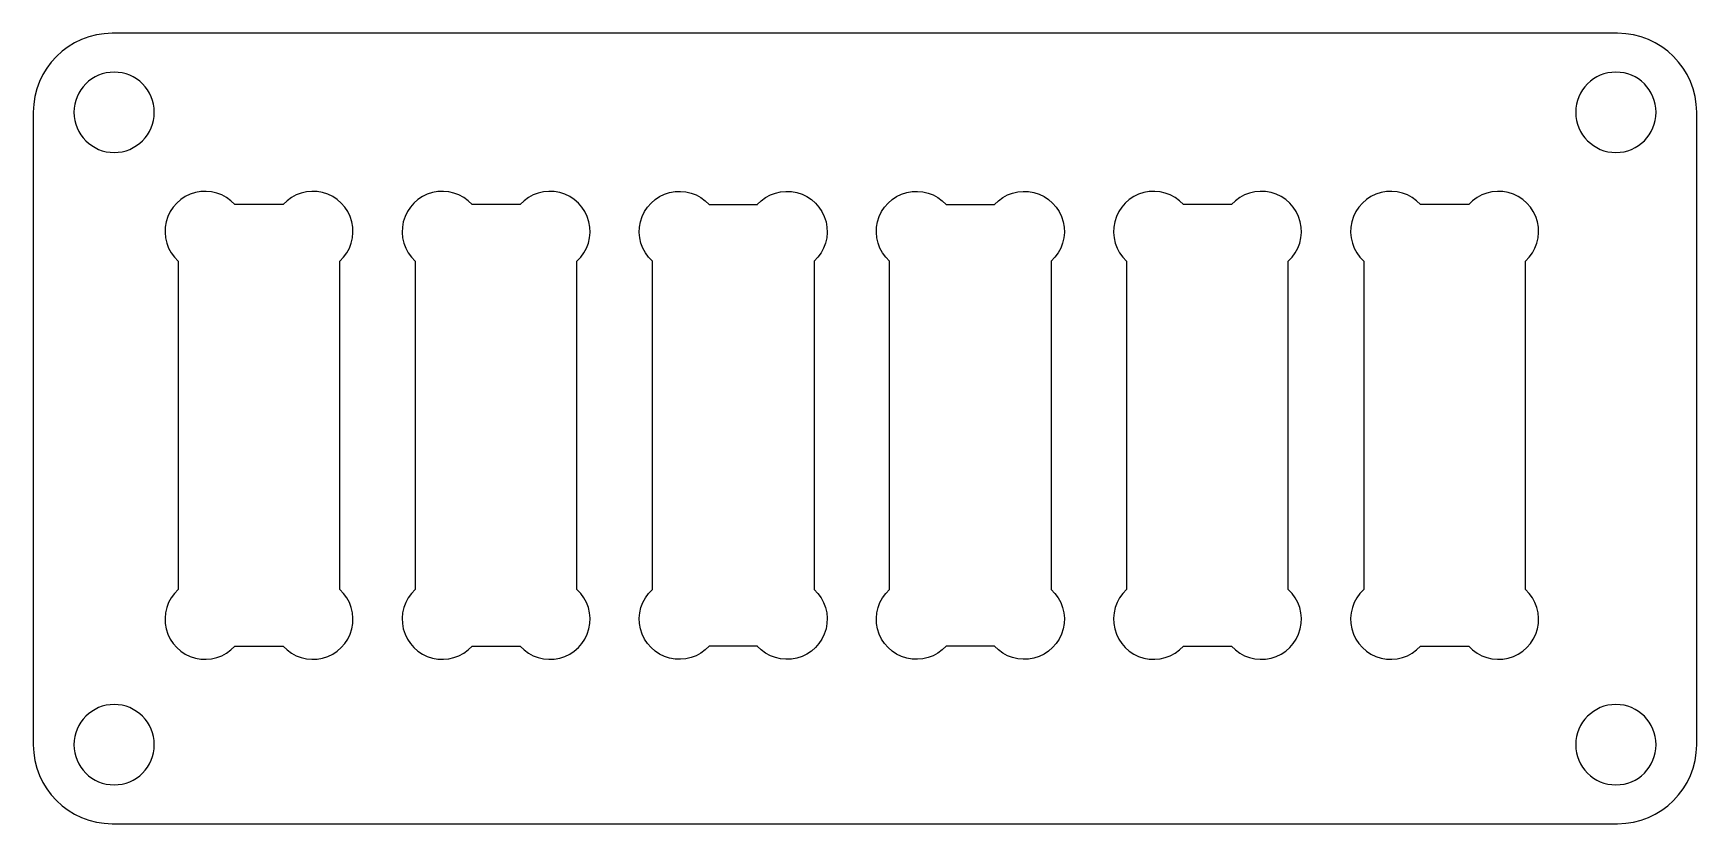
# Model space of a CAD drawing. Extents: x -55 to 71, y -190 to -130.
import ezdxf

# ---------------------------------------------------------------- set-up
doc = ezdxf.new("R2010")
doc.units = 0
doc.layers.add('LAYER_01', color=7, linetype='CONTINUOUS')

msp = doc.modelspace()

# ---------------------------------------------------------------- linework, layer by layer
at = {"layer": 'LAYER_01'}
for p, q in [((65.27, -130, 2.36), (-49, -130, 2.36)), ((-55, -136, 2.36), (-55, -184, 2.36)), ((71.27, -184, 2.36), (71.27, -136, 2.36)), ((-36.03, -143, 2.36), (-39.69, -143, 2.36)), ((-18.03, -143, 2.36), (-21.69, -143, 2.36)), ((-3.69, -143, 2.36), (-0.03, -143, 2.36)), ((14.31, -143, 2.36), (17.97, -143, 2.36)), ((35.97, -143, 2.36), (32.31, -143, 2.36)), ((53.97, -143, 2.36), (50.31, -143, 2.36)), ((-44, -147.31, 2.36), (-44, -172.21, 2.36)), ((-31.73, -172.21, 2.36), (-31.73, -147.31, 2.36)), ((-26, -147.31, 2.36), (-26, -172.21, 2.36)), ((-13.73, -172.21, 2.36), (-13.73, -147.31, 2.36)), ((-8, -172.21, 2.36), (-8, -147.31, 2.36)), ((4.27, -147.31, 2.36), (4.27, -172.21, 2.36)), ((10, -172.21, 2.36), (10, -147.31, 2.36)), ((22.27, -147.31, 2.36), (22.27, -172.21, 2.36)), ((28, -147.31, 2.36), (28, -172.21, 2.36)), ((40.27, -172.21, 2.36), (40.27, -147.31, 2.36)), ((46, -147.31, 2.36), (46, -172.21, 2.36)), ((58.27, -172.21, 2.36), (58.27, -147.31, 2.36)), ((-39.69, -176.52, 2.36), (-36.03, -176.52, 2.36)), ((-21.69, -176.52, 2.36), (-18.03, -176.52, 2.36)), ((-0.03, -176.52, 2.36), (-3.69, -176.52, 2.36)), ((17.97, -176.52, 2.36), (14.31, -176.52, 2.36)), ((32.31, -176.52, 2.36), (35.97, -176.52, 2.36)), ((50.31, -176.52, 2.36), (53.97, -176.52, 2.36)), ((-49, -190, 2.36), (65.27, -190, 2.36))]:
    msp.add_line(p, q, dxfattribs=at)
at = {"layer": 'LAYER_01', "extrusion": (0, 0, -1)}
for centre in [(48.86, -136, -2.36), (-65.14, -136, -2.36), (48.86, -184, -2.36), (-65.14, -184, -2.36)]:
    msp.add_circle(centre, 3.05, dxfattribs=at)
at = {"layer": 'LAYER_01'}
for centre, radius, start, end in [((-49, -136, 2.36), 6, 90, 180), ((65.27, -136, 2.36), 6, 360, 90), ((-41.95, -145.05, 2.36), 3.05, 42.2318, 227.7682), ((-33.78, -145.05, 2.36), 3.05, 312.2318, 137.7682), ((-23.95, -145.05, 2.36), 3.05, 42.2318, 227.7682), ((-15.78, -145.05, 2.36), 3.05, 312.2318, 137.7682), ((30.05, -145.05, 2.36), 3.05, 42.2318, 227.7682), ((38.22, -145.05, 2.36), 3.05, 312.2318, 137.7682), ((48.05, -145.05, 2.36), 3.05, 42.2318, 227.7682), ((56.22, -145.05, 2.36), 3.05, 312.2318, 137.7682), ((-41.95, -174.47, 2.36), 3.05, 132.2318, 317.7682), ((-33.78, -174.47, 2.36), 3.05, 222.2318, 47.7682), ((-23.95, -174.47, 2.36), 3.05, 132.2318, 317.7682), ((-15.78, -174.47, 2.36), 3.05, 222.2318, 47.7682), ((30.05, -174.47, 2.36), 3.05, 132.2318, 317.7682), ((38.22, -174.47, 2.36), 3.05, 222.2318, 47.7682), ((48.05, -174.47, 2.36), 3.05, 132.2318, 317.7682), ((56.22, -174.47, 2.36), 3.05, 222.2318, 47.7682), ((-49, -184, 2.36), 6, 180, 270), ((65.27, -184, 2.36), 6, 270, 360)]:
    msp.add_arc(centre, radius, start, end, dxfattribs=at)
at = {"layer": 'LAYER_01', "extrusion": (0, 0, -1)}
for centre, start, end in [((5.95, -145.05, -2.36), 312.2318, 137.7682), ((-2.22, -145.05, -2.36), 42.2318, 227.7682), ((-12.05, -145.05, -2.36), 312.2318, 137.7682), ((-20.22, -145.05, -2.36), 42.2318, 227.7682), ((5.95, -174.47, -2.36), 222.2318, 47.7682), ((-2.22, -174.47, -2.36), 132.2318, 317.7682), ((-12.05, -174.47, -2.36), 222.2318, 47.7682), ((-20.22, -174.47, -2.36), 132.2318, 317.7682)]:
    msp.add_arc(centre, 3.05, start, end, dxfattribs=at)

doc.saveas('drawing.dxf')
